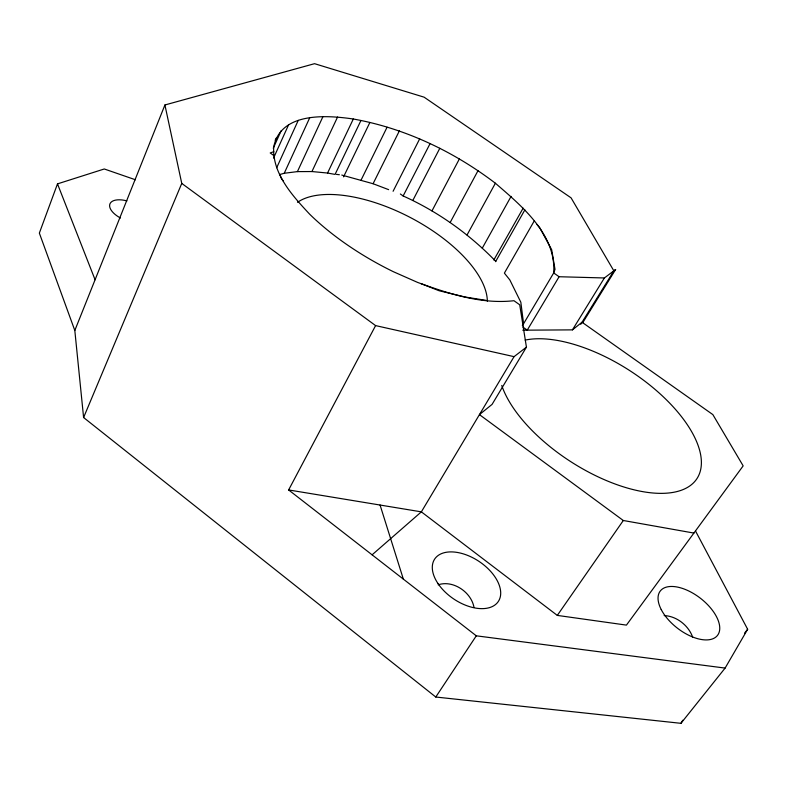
<?xml version="1.0" encoding="UTF-8"?>
<svg xmlns="http://www.w3.org/2000/svg" width="787" height="787" viewBox="0 0 787 787"><rect width="100%" height="100%" fill="white"/><g stroke="black" fill="none" stroke-linecap="round" stroke-linejoin="round"><path stroke-width="1.18" d="M693.918 533.074L623.304 520.502L479.44 414.621L492.082 404.38L526.434 347.156L519.725 304.805L513.97 300.713C480.946 304.441 448.423 293.551 417.71 282.464L393.47 271.751A155.088 65.695 27.7 0 1 309.606 214.133C292.607 195.904 272.243 173.73 273.699 147.031C280.565 111.852 326.448 115.089 353.314 119.004C405.049 128.291 453.676 151.478 495.377 183.223C521.555 205.899 556.389 234.447 553.694 272.941L522.617 325.356M135.433 179.761L104.278 168.979L57.49 183.873L39.35 233.1L74.814 330.481L83.599 417.533L435.782 697.026L680.952 723.322L725.112 668.084L747.65 629.266L695.482 530.93M522.352 325.474L523.444 322.66L520.837 302.247L509.809 279.887L504.378 273.128L534.117 221.137M74.814 330.481L164.916 104.976L314.554 63.678L424.095 97.165L571.077 197.852L614.057 271.19L615.611 269.518L582.675 322.788M83.599 417.533L181.758 183.41L164.916 104.976M275.155 140.342L276.158 138.119M273.266 148.261L281.195 130.652M273.551 158.079L288.622 124.73M276.69 167.729L298.234 120.391M279.611 174.576L284.235 173.268L309.773 117.666M284.235 173.268L297.417 171.615L322.975 116.555M297.417 171.615L311.937 171.546L337.584 117.017M311.937 171.546L327.549 173.042L353.314 119.004M327.549 173.042L335.065 174.409L360.908 120.578M343.555 176.868L369.89 122.447M360.938 180.361L387.056 127.258M341.765 175.058L373.077 183.725L399.383 130.849M393.087 191.28L419.687 138.846M495.8 261.373C469.396 234.083 437.857 211.585 403.141 195.963L430.036 143.687M412.821 200.449L439.815 148.271M431.984 210.886L459.372 158.944M725.112 668.084L476.292 635.817L288.632 489.947L375.596 325.602L514.068 356.649L526.434 347.156M450.184 222.465L478.014 170.671M467.065 234.949L495.377 183.223M482.293 248.121L511.097 196.376M495.564 261.687L524.86 209.883M493.833 259.985L523.129 208.191M680.952 723.322L682.782 720.223M615.611 269.518L604.386 277.968L559.095 276.729L527.241 330.156L522.863 327.028M514.068 356.649L421.36 511.855L372.133 554.796M522.765 330.186L572.434 329.871L604.386 277.968M580.747 324.313L613.86 270.846M435.782 697.026L476.292 635.817M288.632 489.947L421.36 511.855L557.304 615.404L623.304 520.502M744.591 633.102L747.65 629.266M572.434 329.871L582.026 322.237L712.855 414.601L743.164 465.874L626.432 625.114L557.304 615.404M438.172 584.82C453.056 579.744 471.315 592.178 473.981 607.357M273.827 151.665L270.207 152.953L273.709 155.462M664.159 615.572C676.604 616.103 688.458 625.419 692.619 637.047M336.423 174.37L339.374 174.724M464.812 296.965L486.228 300.388M463.809 296.699L439.107 290.747L421.065 283.654M373.077 183.725L388.63 189.647M559.095 276.729L553.694 272.941L555.012 269.38L551.667 249.666L539.803 227.817L537.049 224.58M400.357 193.995L403.141 195.963M181.758 183.41L375.596 325.602M283.123 180.823L281.067 177.892L279.916 174.36M57.49 183.873L95.079 279.759M380.062 505.018L403.367 579.183M525.165 340.102A115.276 54.244 32.8 0 1 681.64 416.854A115.276 54.244 32.8 0 1 642.989 491.688A115.276 54.244 32.8 0 1 501.742 385.443M297.506 202.328A110.121 50.565 27.6 0 1 410.135 217.409A110.121 50.565 27.6 0 1 487.34 301.293M120.46 218.009A19.341 9.385 22.1 0 1 109.757 204.463L109.944 203.892A19.341 9.385 22.1 0 1 121.316 199.898L122.398 200.016A19.341 9.385 22.1 0 1 126.914 200.921M661.208 609.522A36.202 18.868 37.8 0 0 714.557 637.952A36.202 18.868 37.8 0 0 690.966 592.109A36.202 18.868 37.8 0 0 661.208 609.522M437.887 583.413A38.229 22.636 33.7 0 0 497.05 603.098A38.229 22.636 33.7 0 0 464.596 554.284A38.229 22.636 33.7 0 0 437.887 583.413"/></g></svg>
